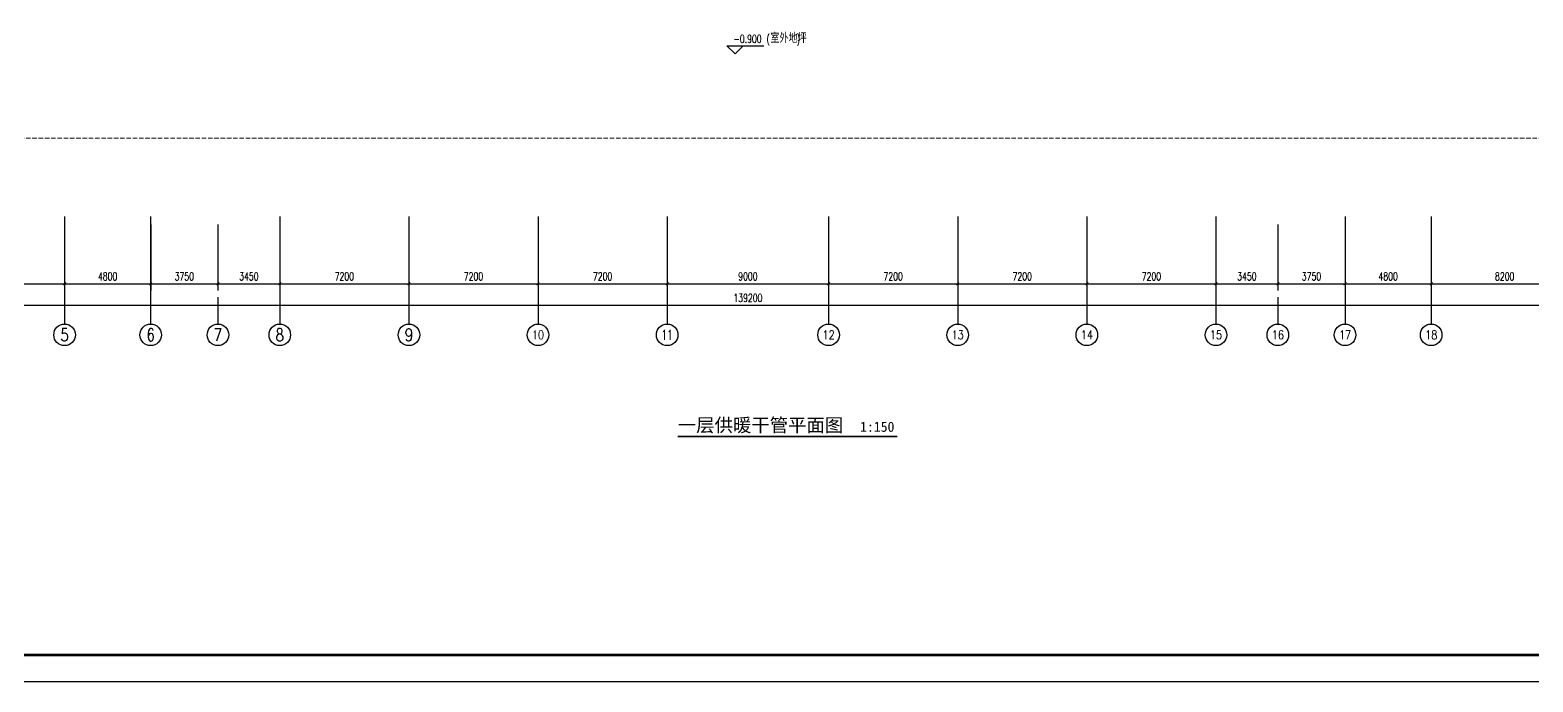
# Model space of a CAD drawing. Extents: x -70335 to 1144202, y 0 to 1100440.
# Drawn here: x 979517 to 1063317, y 815906 to 852285 of the extents above; entities that cross this region are included whole.
import ezdxf
from ezdxf.enums import TextEntityAlignment as Align

# ---------------------------------------------------------------- set-up
doc = ezdxf.new("R2010")
doc.units = 0
doc.header["$LTSCALE"] = 1000
doc.linetypes.add('DASH', pattern=[0.35, 0.25, -0.1])
for name, color, linetype in [('2-房间名称', 7, 'Continuous'), ('3-建筑', 7, 'Continuous'), ('3-淡显', 8, 'Continuous'), ('AXIS_TEXT', 7, 'Continuous'), ('BTTK', 7, 'Continuous'), ('DIM_SYMB', 3, 'Continuous'), ('PUB_TITLE', 4, 'Continuous'), ('改过图层标记', 3, 'Continuous')]:
    doc.layers.add(name, color=color, linetype=linetype)
doc.layers.add('3-深度淡显', color=252, linetype='Continuous', lineweight=0)
doc.styles.add('_TCH_AXIS', font='COMPLEX', dxfattribs={"bigfont": 'GBCBIG'})
doc.styles.add('_TCH_DIM', font='SIMPLEX', dxfattribs={"bigfont": 'GBCBIG'})
doc.styles.add('_TCH_DIM_T3', font='SIMPLEX', dxfattribs={"width": 0.705882, "bigfont": 'GBCBIG'})
doc.styles.add('COMPLEX', font='COMPLEX')
doc.styles.add('HZ(TK)', font='geniso.shx', dxfattribs={"width": 0.9, "bigfont": 'hztxt.shx'})
doc.styles.add('黑体', font='')
doc.styles.get('黑体').set_extended_font_data('SimHei')
doc.dimstyles.new('_TCH_ARCH&&150', dxfattribs={"dimtxt": 446.25, "dimasz": 150, "dimexe": 375, "dimexo": 450, "dimgap": 189.375, "dimtad": 1, "dimdec": 0, "dimzin": 0, "dimdsep": 46, "dimtxsty": '_TCH_DIM_T3', "dimblk": 'ARCHTICK', "dimcen": 0.09, "dimclrt": 7, "dimazin": 2, "dimtfac": 1, "dimtdec": 0, "dimtix": 1, "dimtmove": 2, "dimatfit": 3, "dimfxl": 1, "dimtolj": 1, "dimtzin": 0, "dimarcsym": 0})

# ---------------------------------------------------------------- blocks, each defined once
blk = doc.blocks.new('vhtemplate_2019年新竖式图框_A1_1_2', base_point=(-420.5, 0))
at = {"layer": 'PUB_TITLE', "color": 7}
blk.add_lwpolyline([(-420.5, 594), (841, 594), (841, 0), (-420.5, 0)], close=True, dxfattribs=at)
at = {"layer": 'PUB_TITLE', "const_width": 1}
blk.add_lwpolyline([(-395.5, 10), (831, 10), (831, 584), (-395.5, 584)], close=True, dxfattribs=at)
at = {"layer": 'BTTK', "color": 4, "style": 'HZ(TK)', "width": 0.9}
for tag, p in [('合作单位', (796, 511.5)), ('建设单位', (796, 209.5)), ('工程名称', (796, 176.5)), ('子项名称', (806, 160)), ('图纸名称', (796, 141))]:
    blk.add_attdef(tag, text='', height=3.5, dxfattribs=at).set_placement(p, align=Align.MIDDLE_CENTER)
for tag, p in [('注册证书号', (808.5, 279)), ('注册印章号', (808.5, 271)), ('设计号', (806, 193)), ('图别', (789.75, 34)), ('图号', (822.25, 34)), ('版本号', (789.75, 26)), ('日期', (822.25, 26))]:
    blk.add_attdef(tag, text='', height=3.5, dxfattribs=at).set_placement(p, align=Align.MIDDLE)
blk = doc.blocks.new('_AXISO')
blk.add_circle((0, 0), 0.5)
at = {"layer": 'AXIS_TEXT', "style": 'COMPLEX', "width": 1.041667}
blk.add_attdef('A', text='', height=0.56, dxfattribs=at).set_placement((-0.25, -0.28), (0.25, -0.28), align=Align.FIT)
blk = doc.blocks.new('_ArchTick')
at = {"color": 0, "linetype": 'ByBlock', "const_width": 0.4}
blk.add_lwpolyline([(-0.5, -0.5), (0.5, 0.5)], dxfattribs=at)
blk = doc.blocks.new('*D3050')
at = {"layer": '3-建筑', "color": 0, "lineweight": -2, "transparency": 16777216}
for p, q in [((949942, 841426), (949942, 836551)), ((1089142, 841426), (1089142, 836551)), ((949942, 836926), (1089142, 836926))]:
    blk.add_line(p, q, dxfattribs=at)
at = {"layer": 'Defpoints', "color": 0, "transparency": 16777216}
for p in [(949942, 841876), (1089142, 841876), (1089142, 836926)]:
    blk.add_point(p, dxfattribs=at)
at = {"layer": '3-建筑', "color": 0, "lineweight": -2, "transparency": 16777216, "xscale": 150, "yscale": 150, "zscale": 150, "rotation": 180}
blk.add_blockref('_ArchTick', (949942, 836926), dxfattribs=at)
at = {"layer": '3-建筑', "color": 0, "lineweight": -2, "transparency": 16777216, "xscale": 150, "yscale": 150, "zscale": 150}
blk.add_blockref('_ArchTick', (1089142, 836926), dxfattribs=at)
at = {"layer": '3-建筑', "color": 7, "transparency": 16777216, "insert": (1019542, 837338), "char_height": 446.2, "attachment_point": 5, "style": '_TCH_DIM_T3'}
blk.add_mtext('\\A1;139200', dxfattribs=at)
blk = doc.blocks.new('*D3055')
at = {"layer": '3-建筑', "color": 0, "lineweight": -2, "transparency": 16777216}
for p, q in [((973242, 841426), (973242, 837751)), ((981442, 841426), (981442, 837751)), ((973242, 838126), (981442, 838126))]:
    blk.add_line(p, q, dxfattribs=at)
at = {"layer": 'Defpoints', "color": 0, "transparency": 16777216}
for p in [(973242, 841876), (981442, 841876), (981442, 838126)]:
    blk.add_point(p, dxfattribs=at)
at = {"layer": '3-建筑', "color": 0, "lineweight": -2, "transparency": 16777216, "xscale": 150, "yscale": 150, "zscale": 150, "rotation": 180}
blk.add_blockref('_ArchTick', (973242, 838126), dxfattribs=at)
at = {"layer": '3-建筑', "color": 0, "lineweight": -2, "transparency": 16777216, "xscale": 150, "yscale": 150, "zscale": 150}
blk.add_blockref('_ArchTick', (981442, 838126), dxfattribs=at)
at = {"layer": '3-建筑', "color": 7, "transparency": 16777216, "insert": (977342, 838538), "char_height": 446.2, "attachment_point": 5, "style": '_TCH_DIM_T3'}
blk.add_mtext('\\A1;8200', dxfattribs=at)
blk = doc.blocks.new('*D3056')
at = {"layer": '3-建筑', "color": 0, "lineweight": -2, "transparency": 16777216}
for p, q in [((981442, 841426), (981442, 837751)), ((986242, 841426), (986242, 837751)), ((981442, 838126), (986242, 838126))]:
    blk.add_line(p, q, dxfattribs=at)
at = {"layer": 'Defpoints', "color": 0, "transparency": 16777216}
for p in [(981442, 841876), (986242, 841876), (986242, 838126)]:
    blk.add_point(p, dxfattribs=at)
at = {"layer": '3-建筑', "color": 0, "lineweight": -2, "transparency": 16777216, "xscale": 150, "yscale": 150, "zscale": 150, "rotation": 180}
blk.add_blockref('_ArchTick', (981442, 838126), dxfattribs=at)
at = {"layer": '3-建筑', "color": 0, "lineweight": -2, "transparency": 16777216, "xscale": 150, "yscale": 150, "zscale": 150}
blk.add_blockref('_ArchTick', (986242, 838126), dxfattribs=at)
at = {"layer": '3-建筑', "color": 7, "transparency": 16777216, "insert": (983842, 838538), "char_height": 446.2, "attachment_point": 5, "style": '_TCH_DIM_T3'}
blk.add_mtext('\\A1;4800', dxfattribs=at)
blk = doc.blocks.new('*D3057')
at = {"layer": '3-建筑', "color": 0, "lineweight": -2, "transparency": 16777216}
for p, q in [((986242, 841426), (986242, 837751)), ((989992, 841426), (989992, 837751)), ((986242, 838126), (989992, 838126))]:
    blk.add_line(p, q, dxfattribs=at)
at = {"layer": 'Defpoints', "color": 0, "transparency": 16777216}
for p in [(986242, 841876), (989992, 841876), (989992, 838126)]:
    blk.add_point(p, dxfattribs=at)
at = {"layer": '3-建筑', "color": 0, "lineweight": -2, "transparency": 16777216, "xscale": 150, "yscale": 150, "zscale": 150, "rotation": 180}
blk.add_blockref('_ArchTick', (986242, 838126), dxfattribs=at)
at = {"layer": '3-建筑', "color": 0, "lineweight": -2, "transparency": 16777216, "xscale": 150, "yscale": 150, "zscale": 150}
blk.add_blockref('_ArchTick', (989992, 838126), dxfattribs=at)
at = {"layer": '3-建筑', "color": 7, "transparency": 16777216, "insert": (988117, 838538), "char_height": 446.2, "attachment_point": 5, "style": '_TCH_DIM_T3'}
blk.add_mtext('\\A1;3750', dxfattribs=at)
blk = doc.blocks.new('*D3058')
at = {"layer": '3-建筑', "color": 0, "lineweight": -2, "transparency": 16777216}
for p, q in [((989992, 841426), (989992, 837751)), ((993442, 841426), (993442, 837751)), ((989992, 838126), (993442, 838126))]:
    blk.add_line(p, q, dxfattribs=at)
at = {"layer": 'Defpoints', "color": 0, "transparency": 16777216}
for p in [(989992, 841876), (993442, 841876), (993442, 838126)]:
    blk.add_point(p, dxfattribs=at)
at = {"layer": '3-建筑', "color": 0, "lineweight": -2, "transparency": 16777216, "xscale": 150, "yscale": 150, "zscale": 150, "rotation": 180}
blk.add_blockref('_ArchTick', (989992, 838126), dxfattribs=at)
at = {"layer": '3-建筑', "color": 0, "lineweight": -2, "transparency": 16777216, "xscale": 150, "yscale": 150, "zscale": 150}
blk.add_blockref('_ArchTick', (993442, 838126), dxfattribs=at)
at = {"layer": '3-建筑', "color": 7, "transparency": 16777216, "insert": (991717, 838538), "char_height": 446.2, "attachment_point": 5, "style": '_TCH_DIM_T3'}
blk.add_mtext('\\A1;3450', dxfattribs=at)
blk = doc.blocks.new('*D3059')
at = {"layer": '3-建筑', "color": 0, "lineweight": -2, "transparency": 16777216}
for p, q in [((993442, 841426), (993442, 837751)), ((1000642, 841426), (1000642, 837751)), ((993442, 838126), (1000642, 838126))]:
    blk.add_line(p, q, dxfattribs=at)
at = {"layer": 'Defpoints', "color": 0, "transparency": 16777216}
for p in [(993442, 841876), (1000642, 841876), (1000642, 838126)]:
    blk.add_point(p, dxfattribs=at)
at = {"layer": '3-建筑', "color": 0, "lineweight": -2, "transparency": 16777216, "xscale": 150, "yscale": 150, "zscale": 150, "rotation": 180}
blk.add_blockref('_ArchTick', (993442, 838126), dxfattribs=at)
at = {"layer": '3-建筑', "color": 0, "lineweight": -2, "transparency": 16777216, "xscale": 150, "yscale": 150, "zscale": 150}
blk.add_blockref('_ArchTick', (1000642, 838126), dxfattribs=at)
at = {"layer": '3-建筑', "color": 7, "transparency": 16777216, "insert": (997042, 838538), "char_height": 446.2, "attachment_point": 5, "style": '_TCH_DIM_T3'}
blk.add_mtext('\\A1;7200', dxfattribs=at)
blk = doc.blocks.new('*D3060')
at = {"layer": '3-建筑', "color": 0, "lineweight": -2, "transparency": 16777216}
for p, q in [((1000642, 841426), (1000642, 837751)), ((1007842, 841426), (1007842, 837751)), ((1000642, 838126), (1007842, 838126))]:
    blk.add_line(p, q, dxfattribs=at)
at = {"layer": 'Defpoints', "color": 0, "transparency": 16777216}
for p in [(1000642, 841876), (1007842, 841876), (1007842, 838126)]:
    blk.add_point(p, dxfattribs=at)
at = {"layer": '3-建筑', "color": 0, "lineweight": -2, "transparency": 16777216, "xscale": 150, "yscale": 150, "zscale": 150, "rotation": 180}
blk.add_blockref('_ArchTick', (1000642, 838126), dxfattribs=at)
at = {"layer": '3-建筑', "color": 0, "lineweight": -2, "transparency": 16777216, "xscale": 150, "yscale": 150, "zscale": 150}
blk.add_blockref('_ArchTick', (1007842, 838126), dxfattribs=at)
at = {"layer": '3-建筑', "color": 7, "transparency": 16777216, "insert": (1004242, 838538), "char_height": 446.2, "attachment_point": 5, "style": '_TCH_DIM_T3'}
blk.add_mtext('\\A1;7200', dxfattribs=at)
blk = doc.blocks.new('*D3061')
at = {"layer": '3-建筑', "color": 0, "lineweight": -2, "transparency": 16777216}
for p, q in [((1007842, 841426), (1007842, 837751)), ((1015042, 841426), (1015042, 837751)), ((1007842, 838126), (1015042, 838126))]:
    blk.add_line(p, q, dxfattribs=at)
at = {"layer": 'Defpoints', "color": 0, "transparency": 16777216}
for p in [(1007842, 841876), (1015042, 841876), (1015042, 838126)]:
    blk.add_point(p, dxfattribs=at)
at = {"layer": '3-建筑', "color": 0, "lineweight": -2, "transparency": 16777216, "xscale": 150, "yscale": 150, "zscale": 150, "rotation": 180}
blk.add_blockref('_ArchTick', (1007842, 838126), dxfattribs=at)
at = {"layer": '3-建筑', "color": 0, "lineweight": -2, "transparency": 16777216, "xscale": 150, "yscale": 150, "zscale": 150}
blk.add_blockref('_ArchTick', (1015042, 838126), dxfattribs=at)
at = {"layer": '3-建筑', "color": 7, "transparency": 16777216, "insert": (1011442, 838538), "char_height": 446.2, "attachment_point": 5, "style": '_TCH_DIM_T3'}
blk.add_mtext('\\A1;7200', dxfattribs=at)
blk = doc.blocks.new('*D3062')
at = {"layer": '3-建筑', "color": 0, "lineweight": -2, "transparency": 16777216}
for p, q in [((1015042, 841426), (1015042, 837751)), ((1024042, 841426), (1024042, 837751)), ((1015042, 838126), (1024042, 838126))]:
    blk.add_line(p, q, dxfattribs=at)
at = {"layer": 'Defpoints', "color": 0, "transparency": 16777216}
for p in [(1015042, 841876), (1024042, 841876), (1024042, 838126)]:
    blk.add_point(p, dxfattribs=at)
at = {"layer": '3-建筑', "color": 0, "lineweight": -2, "transparency": 16777216, "xscale": 150, "yscale": 150, "zscale": 150, "rotation": 180}
blk.add_blockref('_ArchTick', (1015042, 838126), dxfattribs=at)
at = {"layer": '3-建筑', "color": 0, "lineweight": -2, "transparency": 16777216, "xscale": 150, "yscale": 150, "zscale": 150}
blk.add_blockref('_ArchTick', (1024042, 838126), dxfattribs=at)
at = {"layer": '3-建筑', "color": 7, "transparency": 16777216, "insert": (1019542, 838538), "char_height": 446.2, "attachment_point": 5, "style": '_TCH_DIM_T3'}
blk.add_mtext('\\A1;9000', dxfattribs=at)
blk = doc.blocks.new('*D3063')
at = {"layer": '3-建筑', "color": 0, "lineweight": -2, "transparency": 16777216}
for p, q in [((1024042, 841426), (1024042, 837751)), ((1031242, 841426), (1031242, 837751)), ((1024042, 838126), (1031242, 838126))]:
    blk.add_line(p, q, dxfattribs=at)
at = {"layer": 'Defpoints', "color": 0, "transparency": 16777216}
for p in [(1024042, 841876), (1031242, 841876), (1031242, 838126)]:
    blk.add_point(p, dxfattribs=at)
at = {"layer": '3-建筑', "color": 0, "lineweight": -2, "transparency": 16777216, "xscale": 150, "yscale": 150, "zscale": 150, "rotation": 180}
blk.add_blockref('_ArchTick', (1024042, 838126), dxfattribs=at)
at = {"layer": '3-建筑', "color": 0, "lineweight": -2, "transparency": 16777216, "xscale": 150, "yscale": 150, "zscale": 150}
blk.add_blockref('_ArchTick', (1031242, 838126), dxfattribs=at)
at = {"layer": '3-建筑', "color": 7, "transparency": 16777216, "insert": (1027642, 838538), "char_height": 446.2, "attachment_point": 5, "style": '_TCH_DIM_T3'}
blk.add_mtext('\\A1;7200', dxfattribs=at)
blk = doc.blocks.new('*D3064')
at = {"layer": '3-建筑', "color": 0, "lineweight": -2, "transparency": 16777216}
for p, q in [((1031242, 841426), (1031242, 837751)), ((1038442, 841426), (1038442, 837751)), ((1031242, 838126), (1038442, 838126))]:
    blk.add_line(p, q, dxfattribs=at)
at = {"layer": 'Defpoints', "color": 0, "transparency": 16777216}
for p in [(1031242, 841876), (1038442, 841876), (1038442, 838126)]:
    blk.add_point(p, dxfattribs=at)
at = {"layer": '3-建筑', "color": 0, "lineweight": -2, "transparency": 16777216, "xscale": 150, "yscale": 150, "zscale": 150, "rotation": 180}
blk.add_blockref('_ArchTick', (1031242, 838126), dxfattribs=at)
at = {"layer": '3-建筑', "color": 0, "lineweight": -2, "transparency": 16777216, "xscale": 150, "yscale": 150, "zscale": 150}
blk.add_blockref('_ArchTick', (1038442, 838126), dxfattribs=at)
at = {"layer": '3-建筑', "color": 7, "transparency": 16777216, "insert": (1034842, 838538), "char_height": 446.2, "attachment_point": 5, "style": '_TCH_DIM_T3'}
blk.add_mtext('\\A1;7200', dxfattribs=at)
blk = doc.blocks.new('*D3065')
at = {"layer": '3-建筑', "color": 0, "lineweight": -2, "transparency": 16777216}
for p, q in [((1038442, 841426), (1038442, 837751)), ((1045642, 841426), (1045642, 837751)), ((1038442, 838126), (1045642, 838126))]:
    blk.add_line(p, q, dxfattribs=at)
at = {"layer": 'Defpoints', "color": 0, "transparency": 16777216}
for p in [(1038442, 841876), (1045642, 841876), (1045642, 838126)]:
    blk.add_point(p, dxfattribs=at)
at = {"layer": '3-建筑', "color": 0, "lineweight": -2, "transparency": 16777216, "xscale": 150, "yscale": 150, "zscale": 150, "rotation": 180}
blk.add_blockref('_ArchTick', (1038442, 838126), dxfattribs=at)
at = {"layer": '3-建筑', "color": 0, "lineweight": -2, "transparency": 16777216, "xscale": 150, "yscale": 150, "zscale": 150}
blk.add_blockref('_ArchTick', (1045642, 838126), dxfattribs=at)
at = {"layer": '3-建筑', "color": 7, "transparency": 16777216, "insert": (1042042, 838538), "char_height": 446.2, "attachment_point": 5, "style": '_TCH_DIM_T3'}
blk.add_mtext('\\A1;7200', dxfattribs=at)
blk = doc.blocks.new('*D3066')
at = {"layer": '3-建筑', "color": 0, "lineweight": -2, "transparency": 16777216}
for p, q in [((1045642, 841426), (1045642, 837751)), ((1049092, 841426), (1049092, 837751)), ((1045642, 838126), (1049092, 838126))]:
    blk.add_line(p, q, dxfattribs=at)
at = {"layer": 'Defpoints', "color": 0, "transparency": 16777216}
for p in [(1045642, 841876), (1049092, 841876), (1049092, 838126)]:
    blk.add_point(p, dxfattribs=at)
at = {"layer": '3-建筑', "color": 0, "lineweight": -2, "transparency": 16777216, "xscale": 150, "yscale": 150, "zscale": 150, "rotation": 180}
blk.add_blockref('_ArchTick', (1045642, 838126), dxfattribs=at)
at = {"layer": '3-建筑', "color": 0, "lineweight": -2, "transparency": 16777216, "xscale": 150, "yscale": 150, "zscale": 150}
blk.add_blockref('_ArchTick', (1049092, 838126), dxfattribs=at)
at = {"layer": '3-建筑', "color": 7, "transparency": 16777216, "insert": (1047367, 838538), "char_height": 446.2, "attachment_point": 5, "style": '_TCH_DIM_T3'}
blk.add_mtext('\\A1;3450', dxfattribs=at)
blk = doc.blocks.new('*D3067')
at = {"layer": '3-建筑', "color": 0, "lineweight": -2, "transparency": 16777216}
for p, q in [((1049092, 841426), (1049092, 837751)), ((1052842, 841426), (1052842, 837751)), ((1049092, 838126), (1052842, 838126))]:
    blk.add_line(p, q, dxfattribs=at)
at = {"layer": 'Defpoints', "color": 0, "transparency": 16777216}
for p in [(1049092, 841876), (1052842, 841876), (1052842, 838126)]:
    blk.add_point(p, dxfattribs=at)
at = {"layer": '3-建筑', "color": 0, "lineweight": -2, "transparency": 16777216, "xscale": 150, "yscale": 150, "zscale": 150, "rotation": 180}
blk.add_blockref('_ArchTick', (1049092, 838126), dxfattribs=at)
at = {"layer": '3-建筑', "color": 0, "lineweight": -2, "transparency": 16777216, "xscale": 150, "yscale": 150, "zscale": 150}
blk.add_blockref('_ArchTick', (1052842, 838126), dxfattribs=at)
at = {"layer": '3-建筑', "color": 7, "transparency": 16777216, "insert": (1050967, 838538), "char_height": 446.2, "attachment_point": 5, "style": '_TCH_DIM_T3'}
blk.add_mtext('\\A1;3750', dxfattribs=at)
blk = doc.blocks.new('*D3068')
at = {"layer": '3-建筑', "color": 0, "lineweight": -2, "transparency": 16777216}
for p, q in [((1052842, 841426), (1052842, 837751)), ((1057642, 841426), (1057642, 837751)), ((1052842, 838126), (1057642, 838126))]:
    blk.add_line(p, q, dxfattribs=at)
at = {"layer": 'Defpoints', "color": 0, "transparency": 16777216}
for p in [(1052842, 841876), (1057642, 841876), (1057642, 838126)]:
    blk.add_point(p, dxfattribs=at)
at = {"layer": '3-建筑', "color": 0, "lineweight": -2, "transparency": 16777216, "xscale": 150, "yscale": 150, "zscale": 150, "rotation": 180}
blk.add_blockref('_ArchTick', (1052842, 838126), dxfattribs=at)
at = {"layer": '3-建筑', "color": 0, "lineweight": -2, "transparency": 16777216, "xscale": 150, "yscale": 150, "zscale": 150}
blk.add_blockref('_ArchTick', (1057642, 838126), dxfattribs=at)
at = {"layer": '3-建筑', "color": 7, "transparency": 16777216, "insert": (1055242, 838538), "char_height": 446.2, "attachment_point": 5, "style": '_TCH_DIM_T3'}
blk.add_mtext('\\A1;4800', dxfattribs=at)
blk = doc.blocks.new('*D3069')
at = {"layer": '3-建筑', "color": 0, "lineweight": -2, "transparency": 16777216}
for p, q in [((1057642, 841426), (1057642, 837751)), ((1065842, 841426), (1065842, 837751)), ((1057642, 838126), (1065842, 838126))]:
    blk.add_line(p, q, dxfattribs=at)
at = {"layer": 'Defpoints', "color": 0, "transparency": 16777216}
for p in [(1057642, 841876), (1065842, 841876), (1065842, 838126)]:
    blk.add_point(p, dxfattribs=at)
at = {"layer": '3-建筑', "color": 0, "lineweight": -2, "transparency": 16777216, "xscale": 150, "yscale": 150, "zscale": 150, "rotation": 180}
blk.add_blockref('_ArchTick', (1057642, 838126), dxfattribs=at)
at = {"layer": '3-建筑', "color": 0, "lineweight": -2, "transparency": 16777216, "xscale": 150, "yscale": 150, "zscale": 150}
blk.add_blockref('_ArchTick', (1065842, 838126), dxfattribs=at)
at = {"layer": '3-建筑', "color": 7, "transparency": 16777216, "insert": (1061742, 838538), "char_height": 446.2, "attachment_point": 5, "style": '_TCH_DIM_T3'}
blk.add_mtext('\\A1;8200', dxfattribs=at)

msp = doc.modelspace()

# ---------------------------------------------------------------- linework, layer by layer
at = {"layer": '3-建筑'}
for p, q in [((981441.7, 841875.6), (981441.7, 835875.6)), ((986241.7, 841875.6), (986241.7, 835875.6)), ((993441.7, 841875.6), (993441.7, 835875.6)), ((1000641.7, 841875.6), (1000641.7, 835875.6)), ((1007841.7, 841875.6), (1007841.7, 835875.6)), ((1015041.7, 841875.6), (1015041.7, 835875.6)), ((1024041.7, 841875.6), (1024041.7, 835875.6)), ((1031241.7, 841875.6), (1031241.7, 835875.6)), ((1038441.7, 841875.6), (1038441.7, 835875.6)), ((1045641.7, 841875.6), (1045641.7, 835875.6)), ((1052841.7, 841875.6), (1052841.7, 835875.6)), ((1057641.7, 841875.6), (1057641.7, 835875.6)), ((989991.7, 837375.6), (989991.7, 835875.6)), ((1049091.7, 837375.6), (1049091.7, 835875.6))]:
    msp.add_line(p, q, dxfattribs=at)
at = {"layer": '3-淡显'}
for p, q in [((1018826.5, 850961.2), (1018376.5, 851411.2)), ((1018376.5, 851411.2), (1020436.5, 851411.2)), ((1018826.5, 850961.2), (1019276.5, 851411.2))]:
    msp.add_line(p, q, dxfattribs=at)
at = {"layer": '3-深度淡显', "linetype": 'DASH'}
msp.add_lwpolyline([(950041.8, 846853.7), (950041.8, 836253.7), (973341.8, 836253.7), (973341.8, 846253.7), (1066341.8, 846253.7)], dxfattribs=at)
at = {"layer": 'DIM_SYMB', "color": 4, "const_width": 35}
msp.add_lwpolyline([(1015636.3, 829676.6), (1027862.1, 829676.6)], dxfattribs=at)
at = {"layer": 'DIM_SYMB', "color": 4}
msp.add_lwpolyline([(1015636.3, 829606.6), (1027862.1, 829606.6)], dxfattribs=at)

# ---------------------------------------------------------------- block references
at = {"layer": '3-建筑'}
ref = msp.add_blockref('_AXISO', (981441.7, 835275.6), dxfattribs=dict(at, xscale=1200, yscale=1200, zscale=1200))
ref.add_attrib('A', '5', dxfattribs={"layer": 'AXIS_TEXT', "height": 698.9, "style": '_TCH_AXIS'}).set_placement((981208.8, 834926.1), (981674.7, 834926.1), align=Align.FIT)
ref = msp.add_blockref('_AXISO', (986241.7, 835275.6), dxfattribs=dict(at, xscale=1200, yscale=1200, zscale=1200))
ref.add_attrib('A', '6', dxfattribs={"layer": 'AXIS_TEXT', "height": 698.9, "style": '_TCH_AXIS'}).set_placement((986008.8, 834926.1), (986474.7, 834926.1), align=Align.FIT)
ref = msp.add_blockref('_AXISO', (989991.7, 835275.6), dxfattribs=dict(at, xscale=1200, yscale=1200, zscale=1200))
ref.add_attrib('A', '7', dxfattribs={"layer": 'AXIS_TEXT', "height": 698.9, "style": '_TCH_AXIS'}).set_placement((989758.8, 834926.1), (990224.7, 834926.1), align=Align.FIT)
ref = msp.add_blockref('_AXISO', (993441.7, 835275.6), dxfattribs=dict(at, xscale=1200, yscale=1200, zscale=1200))
ref.add_attrib('A', '8', dxfattribs={"layer": 'AXIS_TEXT', "height": 698.9, "style": '_TCH_AXIS'}).set_placement((993208.8, 834926.1), (993674.7, 834926.1), align=Align.FIT)
ref = msp.add_blockref('_AXISO', (1000641.7, 835275.6), dxfattribs=dict(at, xscale=1200, yscale=1200, zscale=1200))
ref.add_attrib('A', '9', dxfattribs={"layer": 'AXIS_TEXT', "height": 698.9, "style": '_TCH_AXIS'}).set_placement((1000408.8, 834926.1), (1000874.7, 834926.1), align=Align.FIT)
ref = msp.add_blockref('_AXISO', (1007841.7, 835275.6), dxfattribs=dict(at, xscale=1200, yscale=1200, zscale=1200))
ref.add_attrib('A', '10', dxfattribs={"layer": 'AXIS_TEXT', "height": 492.67, "style": '_TCH_AXIS'}).set_placement((1007501.6, 835029.3), (1008181.9, 835029.3), align=Align.FIT)
ref = msp.add_blockref('_AXISO', (1015041.7, 835275.6), dxfattribs=dict(at, xscale=1200, yscale=1200, zscale=1200))
ref.add_attrib('A', '11', dxfattribs={"layer": 'AXIS_TEXT', "height": 553.14, "style": '_TCH_AXIS'}).set_placement((1014725.6, 834999), (1015357.8, 834999), align=Align.FIT)
ref = msp.add_blockref('_AXISO', (1024041.7, 835275.6), dxfattribs=dict(at, xscale=1200, yscale=1200, zscale=1200))
ref.add_attrib('A', '12', dxfattribs={"layer": 'AXIS_TEXT', "height": 492.67, "style": '_TCH_AXIS'}).set_placement((1023701.6, 835029.3), (1024381.9, 835029.3), align=Align.FIT)
ref = msp.add_blockref('_AXISO', (1031241.7, 835275.6), dxfattribs=dict(at, xscale=1200, yscale=1200, zscale=1200))
ref.add_attrib('A', '13', dxfattribs={"layer": 'AXIS_TEXT', "height": 492.67, "style": '_TCH_AXIS'}).set_placement((1030901.6, 835029.3), (1031581.9, 835029.3), align=Align.FIT)
ref = msp.add_blockref('_AXISO', (1038441.7, 835275.6), dxfattribs=dict(at, xscale=1200, yscale=1200, zscale=1200))
ref.add_attrib('A', '14', dxfattribs={"layer": 'AXIS_TEXT', "height": 471.11, "style": '_TCH_AXIS'}).set_placement((1038094, 835040), (1038789.5, 835040), align=Align.FIT)
ref = msp.add_blockref('_AXISO', (1045641.7, 835275.6), dxfattribs=dict(at, xscale=1200, yscale=1200, zscale=1200))
ref.add_attrib('A', '15', dxfattribs={"layer": 'AXIS_TEXT', "height": 492.67, "style": '_TCH_AXIS'}).set_placement((1045301.6, 835029.3), (1045981.9, 835029.3), align=Align.FIT)
ref = msp.add_blockref('_AXISO', (1049091.7, 835275.6), dxfattribs=dict(at, xscale=1200, yscale=1200, zscale=1200))
ref.add_attrib('A', '16', dxfattribs={"layer": 'AXIS_TEXT', "height": 492.67, "style": '_TCH_AXIS'}).set_placement((1048751.6, 835029.3), (1049431.9, 835029.3), align=Align.FIT)
ref = msp.add_blockref('_AXISO', (1052841.7, 835275.6), dxfattribs=dict(at, xscale=1200, yscale=1200, zscale=1200))
ref.add_attrib('A', '17', dxfattribs={"layer": 'AXIS_TEXT', "height": 492.67, "style": '_TCH_AXIS'}).set_placement((1052501.6, 835029.3), (1053181.9, 835029.3), align=Align.FIT)
ref = msp.add_blockref('_AXISO', (1057641.7, 835275.6), dxfattribs=dict(at, xscale=1200, yscale=1200, zscale=1200))
ref.add_attrib('A', '18', dxfattribs={"layer": 'AXIS_TEXT', "height": 492.67, "style": '_TCH_AXIS'}).set_placement((1057301.6, 835029.3), (1057981.9, 835029.3), align=Align.FIT)
at = {"layer": '改过图层标记', "xscale": 150, "yscale": 150, "zscale": 150}
msp.add_blockref('vhtemplate_2019年新竖式图框_A1_1_2', (929665.1, 815905.6), dxfattribs=at)

# ---------------------------------------------------------------- texts
at = {"layer": '2-房间名称', "color": 7, "style": '_TCH_DIM', "width": 0.705882}
for s, height, p in [('-0.900', 446.25, (1018741.5, 851568.7)), ('(', 446.2, (1020586.5, 851568.7)), (')', 446.2, (1022271, 851568.7))]:
    msp.add_text(s, height=height, dxfattribs=at).set_placement(p)
at = {"layer": '2-房间名称', "color": 7, "style": '_TCH_DIM'}
msp.add_text('室外地坪', height=506.38, dxfattribs=at).set_placement((1020796.5, 851568.7))
at = {"layer": 'DIM_SYMB', "color": 7, "style": '黑体'}
for s, height, p in [('一层供暖干管平面图', 751.05, (1015636.3, 829864.7)), ('1:150', 563.29, (1025797.5, 829864.7))]:
    msp.add_text(s, height=height, dxfattribs=at).set_placement(p)

# ---------------------------------------------------------------- dimensions: what is measured, and where the dimension line sits
at = {"layer": '3-建筑'}
for p1, p2, distance, picture, middle in [((949941.7, 841875.6), (1089141.7, 841875.6), -4950, '*D3050', (1019541.7, 837338.1)), ((973241.7, 841875.6), (981441.7, 841875.6), -3750, '*D3055', (977341.7, 838538.1)), ((981441.7, 841875.6), (986241.7, 841875.6), -3750, '*D3056', (983841.7, 838538.1)), ((986241.7, 841875.6), (989991.7, 841875.6), -3750, '*D3057', (988116.7, 838538.1)), ((989991.7, 841875.6), (993441.7, 841875.6), -3750, '*D3058', (991716.7, 838538.1)), ((993441.7, 841875.6), (1000641.7, 841875.6), -3750, '*D3059', (997041.7, 838538.1)), ((1000641.7, 841875.6), (1007841.7, 841875.6), -3750, '*D3060', (1004241.7, 838538.1)), ((1007841.7, 841875.6), (1015041.7, 841875.6), -3750, '*D3061', (1011441.7, 838538.1)), ((1015041.7, 841875.6), (1024041.7, 841875.6), -3750, '*D3062', (1019541.7, 838538.1)), ((1024041.7, 841875.6), (1031241.7, 841875.6), -3750, '*D3063', (1027641.7, 838538.1)), ((1031241.7, 841875.6), (1038441.7, 841875.6), -3750, '*D3064', (1034841.7, 838538.1)), ((1038441.7, 841875.6), (1045641.7, 841875.6), -3750, '*D3065', (1042041.7, 838538.1)), ((1045641.7, 841875.6), (1049091.7, 841875.6), -3750, '*D3066', (1047366.7, 838538.1)), ((1049091.7, 841875.6), (1052841.7, 841875.6), -3750, '*D3067', (1050966.7, 838538.1)), ((1052841.7, 841875.6), (1057641.7, 841875.6), -3750, '*D3068', (1055241.7, 838538.1)), ((1057641.7, 841875.6), (1065841.7, 841875.6), -3750, '*D3069', (1061741.7, 838538.1))]:
    dim = msp.add_aligned_dim(p1=p1, p2=p2, distance=distance, dimstyle='_TCH_ARCH&&150', dxfattribs=at)
    dim.commit()
    dim.dimension.update_dxf_attribs({"geometry": picture, "text_midpoint": middle})

doc.saveas('drawing.dxf')
